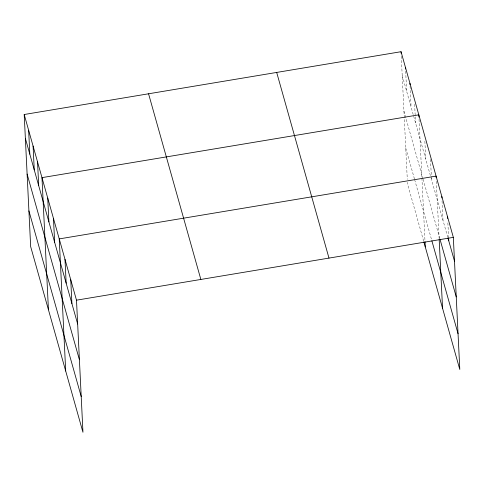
<?xml version="1.0" encoding="UTF-8"?>
<svg xmlns="http://www.w3.org/2000/svg" width="484" height="484" viewBox="0 0 484 484"><rect width="100%" height="100%" fill="white"/><g stroke="black" fill="none" stroke-linecap="round" stroke-linejoin="round"><path stroke-width="0.36" stroke-dasharray="2.42 1.81" d="M402.21 75.546L430.899 177.404M431.099 178.106L447.76 237.263M403.959 111.278L422.925 178.632M423.125 179.334L439.787 238.491M405.755 148.092L414.449 178.941M414.649 179.655L431.674 240.094M423.669 241.213L407.504 183.823L407.431 182.335M447.875 222.906L448.571 237.063M442.049 200.993L442.999 220.365M436.338 181.319L439.139 238.618M430.512 159.405L431.311 175.795M431.347 176.539L431.492 179.516M424.867 141.213L425.745 159.097M419.041 119.3L421.885 177.35M421.915 178.088L424.994 240.996M414.637 104.266L415.544 122.888M410.081 86.249L411.097 107.109M405.671 71.215L406.657 91.325M401.26 56.174L407.286 179.358"/><path stroke-width="0.73" d="M24.2 114.508L76.496 300.177L82.958 432.291L30.661 246.628L24.2 114.508L401.042 51.709L453.339 237.372L459.8 369.492L423.869 241.927M76.496 300.177L453.339 237.372M447.96 237.971L454.506 261.209M439.986 239.193L456.255 296.94M431.867 240.796L458.052 333.754M276.685 72.431L328.981 258.093M148.558 93.787L200.854 279.45M25.368 138.351L77.658 324.014M27.116 174.083L79.406 359.745M28.913 210.897L81.209 396.559M447.585 216.947L447.658 218.435M448.607 237.807L448.753 240.784M441.831 196.522L441.904 198.01M436.157 177.592L436.084 176.103L59.236 238.902L65.697 371.022M439.176 239.356L442.545 308.217M418.932 117.067L418.823 114.829L41.981 177.634L48.442 309.754M425.031 241.74L425.285 246.949M409.936 83.272L410.009 84.76M405.489 67.488L405.562 68.976M401.042 51.709L401.115 53.198M70.743 279.752L71.91 303.589M64.989 259.327L66.157 283.17M53.482 218.484L54.65 242.321M47.735 198.059L48.896 221.902M37.534 161.856L38.702 185.693M33.087 146.071L34.255 169.914M28.647 130.293L29.808 154.13"/></g></svg>
